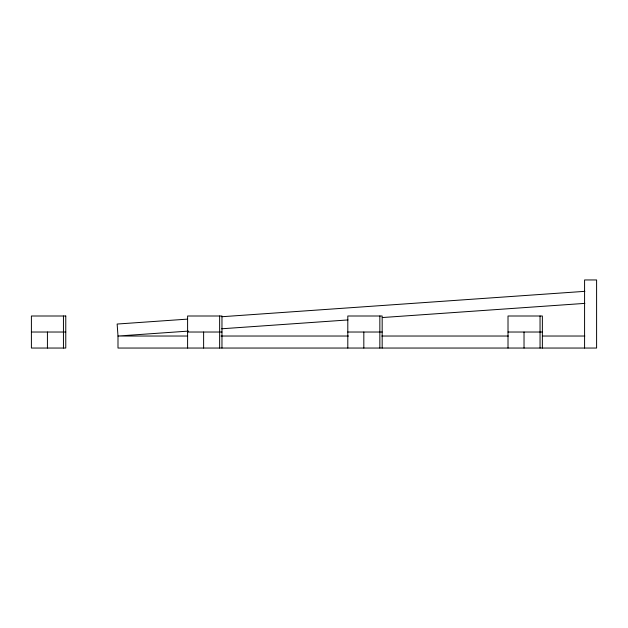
<?xml version="1.0" encoding="UTF-8"?>
<svg xmlns="http://www.w3.org/2000/svg" width="628" height="628" viewBox="0 0 628 628"><rect width="100%" height="100%" fill="white"/><g stroke="black" fill="none" stroke-linecap="round" stroke-linejoin="round"><path stroke-width="0.94" d="M187.607 319.118L117.153 324.04L117.993 336.027L117.993 348.045L596.6 348.045L596.6 279.955L584.582 279.955L584.582 348.045M221.849 316.724L584.856 291.337M188.463 331.097L117.993 336.027L187.631 336.027M221.739 328.774L347.998 319.942M382.256 317.548L584.856 303.379M31.4 332.024L65.767 332.024M187.599 332.024L221.967 332.024M347.802 332.024L382.169 332.024M508.013 332.024L542.372 332.024M220.97 336.027L348.469 336.027M381.816 336.027L508.335 336.027M542.663 336.027L584.833 336.027M542.372 348.045L542.372 316.002L508.013 316.002L508.013 348.045M540.049 316.002L540.049 348.045M524.027 332.024L524.027 348.045M382.169 348.045L382.169 316.002L347.802 316.002L347.802 348.045M379.846 316.002L379.846 348.045M363.824 332.024L363.824 348.045M221.967 348.045L221.967 316.002L187.599 316.002L187.599 348.045M219.643 316.002L219.643 348.045M203.621 332.024L203.621 348.045M63.444 316.002L63.444 348.045M47.422 332.024L47.422 348.045M65.767 316.002L31.4 316.002L31.4 348.045L65.767 348.045L65.767 316.002"/></g></svg>
